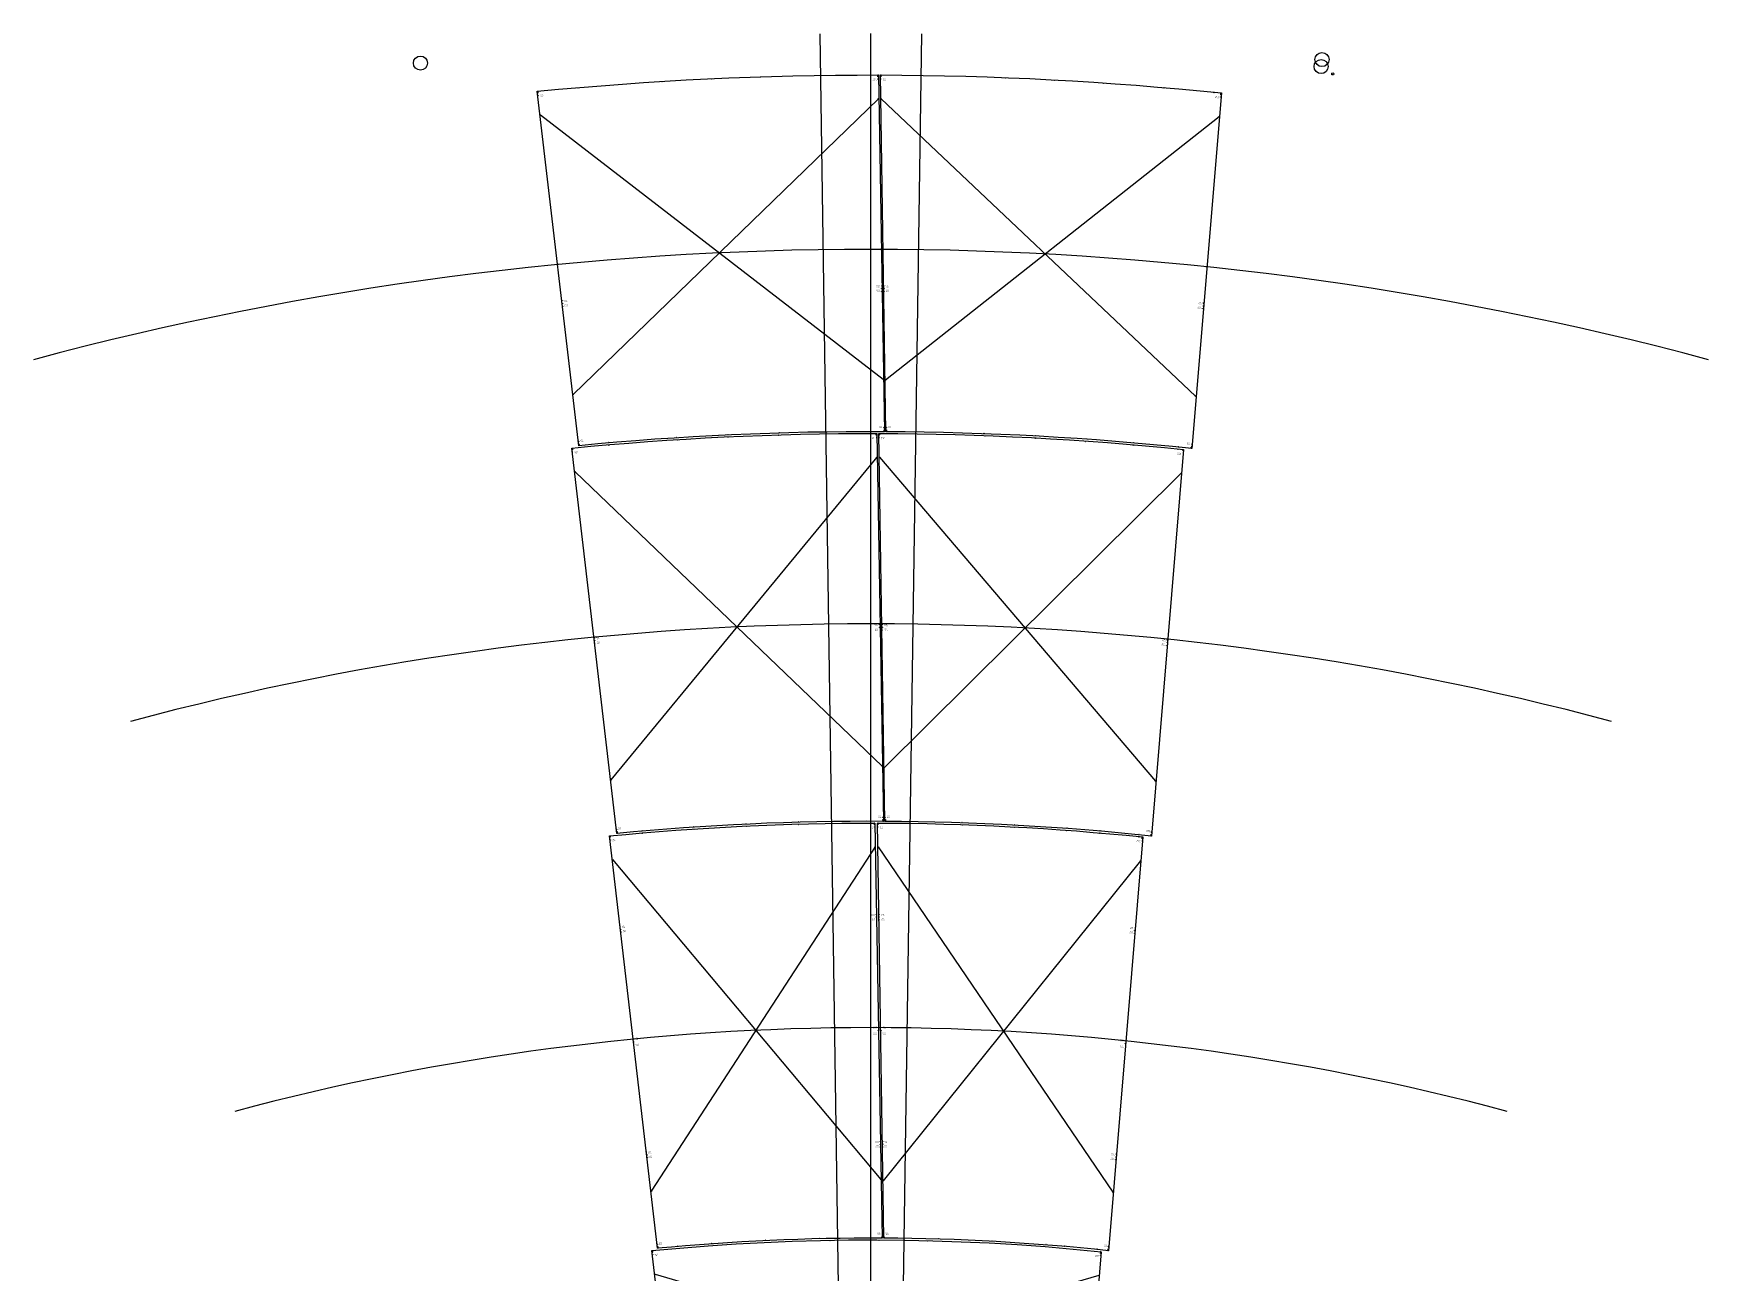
# Model space of a CAD drawing. Header units: millimetres. Extents: x -238 to 238, y -382 to 598.
# Drawn here: x -237.8 to 237.8, y 246.4 to 598 of the extents above; entities that cross this region are included whole.
import ezdxf

# ---------------------------------------------------------------- set-up
doc = ezdxf.new("R2010")
doc.units = ezdxf.units.MM
for name, color, linetype in [('15', 7, 'Continuous'), ('20', 7, 'Continuous'), ('locators', 7, 'Continuous'), ('references', 7, 'Continuous')]:
    doc.layers.add(name, color=color, linetype=linetype)

# ---------------------------------------------------------------- blocks, each defined once
blk = doc.blocks.new('ac_pad')
h = blk.add_hatch(color=7)
h.dxf.hatch_style = 1
h.paths.add_polyline_path([(-0.1, -0.028), (-0.1, 0.028), (0.1, 0.028), (0.1, -0.028), (-0.1, -0.028)])
blk = doc.blocks.new('chip_sep_pad')
h = blk.add_hatch(color=7)
h.dxf.hatch_style = 1
h.paths.add_polyline_path([(-0.0165, -0.0205), (-0.0165, 0.0205), (0.0165, 0.0205), (0.0165, -0.0205), (-0.0165, -0.0205)])
blk = doc.blocks.new('pads_20_0')
for name, p, rotation in [('chip_sep_pad', (-6.89, 59.88), 6.822031767154892), ('ac_pad', (-6.77, 59.89), 6.822031767154892), ('ac_pad', (-6.75, 59.74), 6.807240584935007), ('ac_pad', (-6.74, 59.58), 6.792449402715048), ('ac_pad', (-6.72, 59.43), 6.777658220495102), ('ac_pad', (-6.71, 59.27), 6.762867038275207), ('ac_pad', (-6.69, 59.11), 6.748075856055295), ('ac_pad', (-6.43, 60.01), 6.829427358264867), ('ac_pad', (-6.41, 59.86), 6.814636176044936), ('ac_pad', (-6.4, 59.7), 6.799844993825037), ('ac_pad', (-6.38, 59.54), 6.785053811605103), ('ac_pad', (-6.37, 59.39), 6.770262629385201), ('ac_pad', (-6.35, 59.23), 6.755471447165264), ('chip_sep_pad', (-36.01, 56.4), 6.822031767154892), ('ac_pad', (-35.88, 56.41), 6.822031767154892), ('ac_pad', (-35.87, 56.26), 6.807240584935007), ('ac_pad', (-35.85, 56.11), 6.792449402715048), ('ac_pad', (-35.84, 55.96), 6.777658220495102), ('ac_pad', (-35.83, 55.82), 6.762867038275207), ('ac_pad', (-35.81, 55.67), 6.748075856055295), ('ac_pad', (-35.54, 56.53), 6.829427358264867), ('ac_pad', (-35.53, 56.38), 6.814636176044936), ('ac_pad', (-35.51, 56.23), 6.799844993825037), ('ac_pad', (-35.5, 56.08), 6.785053811605103), ('ac_pad', (-35.49, 55.93), 6.770262629385201), ('ac_pad', (-35.47, 55.78), 6.755471447165264), ('ac_pad', (-35.95, -57.09), 355.521568551138), ('ac_pad', (-35.94, -56.94), 355.536359733358), ('ac_pad', (-35.92, -56.8), 355.5511509155779), ('ac_pad', (-35.59, -57.05), 355.5289641422481), ('ac_pad', (-35.58, -56.9), 355.5437553244681), ('ac_pad', (-36.01, -57.68), 355.4624038222584), ('ac_pad', (-36, -57.54), 355.4771950044784), ('ac_pad', (-35.98, -57.39), 355.4919861866983), ('ac_pad', (-35.97, -57.24), 355.5067773689182), ('ac_pad', (-35.65, -57.64), 355.4697994133684), ('ac_pad', (-35.64, -57.49), 355.4845905955883), ('ac_pad', (-35.62, -57.34), 355.4993817778083), ('ac_pad', (-35.61, -57.19), 355.5141729600281), ('chip_sep_pad', (-35.53, -57.65), 355.4697994133684), ('ac_pad', (-6.78, -60), 355.4624038222584), ('ac_pad', (-6.76, -59.85), 355.4771950044784), ('ac_pad', (-6.75, -59.69), 355.4919861866983), ('ac_pad', (-6.73, -59.54), 355.5067773689182), ('ac_pad', (-6.72, -59.38), 355.521568551138), ('ac_pad', (-6.7, -59.23), 355.536359733358), ('ac_pad', (-6.69, -59.07), 355.5511509155779), ('ac_pad', (-6.42, -59.95), 355.4697994133684), ('ac_pad', (-6.41, -59.8), 355.4845905955883), ('ac_pad', (-6.39, -59.64), 355.4993817778083), ('ac_pad', (-6.37, -59.49), 355.5141729600281), ('ac_pad', (-6.36, -59.33), 355.5289641422481), ('ac_pad', (-6.34, -59.18), 355.5437553244681), ('chip_sep_pad', (-6.3, -59.96), 355.4697994133684)]:
    blk.add_blockref(name, p, dxfattribs=dict(rotation=rotation))
blk = doc.blocks.new('row_20_0')
blk.add_blockref('pads_20_0', (0, 0))
blk = doc.blocks.new('pads_20_1')
for name, p, rotation in [('chip_sep_pad', (23.45, 63.51), 6.822031767154887), ('ac_pad', (23.57, 63.52), 6.822031767154887), ('ac_pad', (23.59, 63.36), 6.807240584934957), ('ac_pad', (23.6, 63.2), 6.792449402715078), ('ac_pad', (23.62, 63.03), 6.777658220495169), ('ac_pad', (23.64, 62.87), 6.762867038275217), ('ac_pad', (23.65, 62.7), 6.748075856055318), ('ac_pad', (23.91, 63.65), 6.829427358264813), ('ac_pad', (23.93, 63.48), 6.81463617604494), ('ac_pad', (23.94, 63.32), 6.799844993825014), ('ac_pad', (23.96, 63.15), 6.785053811605087), ('ac_pad', (23.97, 62.99), 6.770262629385174), ('ac_pad', (23.99, 62.83), 6.755471447165278), ('chip_sep_pad', (-5.65, 60.03), 6.822031767154887), ('ac_pad', (-5.53, 60.04), 6.822031767154887), ('ac_pad', (-5.51, 59.89), 6.807240584934957), ('ac_pad', (-5.49, 59.73), 6.792449402715078), ('ac_pad', (-5.48, 59.57), 6.777658220495169), ('ac_pad', (-5.46, 59.42), 6.762867038275217), ('ac_pad', (-5.45, 59.26), 6.748075856055318), ('ac_pad', (-5.19, 60.16), 6.829427358264813), ('ac_pad', (-5.17, 60.01), 6.81463617604494), ('ac_pad', (-5.15, 59.85), 6.799844993825014), ('ac_pad', (-5.14, 59.69), 6.785053811605087), ('ac_pad', (-5.12, 59.54), 6.770262629385174), ('ac_pad', (-5.11, 59.38), 6.755471447165278), ('ac_pad', (-5.53, -60.1), 355.4624038222584), ('ac_pad', (-5.52, -59.95), 355.4771950044784), ('ac_pad', (-5.5, -59.79), 355.4919861866982), ('ac_pad', (-5.49, -59.64), 355.5067773689182), ('ac_pad', (-5.47, -59.48), 355.5215685511382), ('ac_pad', (-5.45, -59.32), 355.536359733358), ('ac_pad', (-5.44, -59.17), 355.5511509155779), ('ac_pad', (-5.17, -60.05), 355.4697994133684), ('ac_pad', (-5.16, -59.9), 355.4845905955883), ('ac_pad', (-5.14, -59.74), 355.4993817778083), ('ac_pad', (-5.13, -59.58), 355.5141729600281), ('ac_pad', (-5.11, -59.43), 355.5289641422481), ('ac_pad', (-5.1, -59.27), 355.5437553244681), ('chip_sep_pad', (-5.05, -60.06), 355.4697994133684), ('ac_pad', (23.74, -61.77), 355.5215685511382), ('ac_pad', (23.76, -61.6), 355.536359733358), ('ac_pad', (23.78, -61.44), 355.5511509155779), ('ac_pad', (24.1, -61.71), 355.5289641422481), ('ac_pad', (24.12, -61.55), 355.5437553244681), ('ac_pad', (23.68, -62.42), 355.4624038222584), ('ac_pad', (23.7, -62.26), 355.4771950044784), ('ac_pad', (23.71, -62.09), 355.4919861866982), ('ac_pad', (23.73, -61.93), 355.5067773689182), ('ac_pad', (24.04, -62.37), 355.4697994133684), ('ac_pad', (24.05, -62.2), 355.4845905955883), ('ac_pad', (24.07, -62.04), 355.4993817778083), ('ac_pad', (24.08, -61.88), 355.5141729600281), ('chip_sep_pad', (24.16, -62.38), 355.4697994133684)]:
    blk.add_blockref(name, p, dxfattribs=dict(rotation=rotation))
blk = doc.blocks.new('row_20_1')
blk.add_blockref('pads_20_1', (0, 0))
blk = doc.blocks.new('MarkI')
at = {"layer": '15', "color": 160}
blk.add_lwpolyline([(-0.0575, -0.0175), (-0.0575, 0.0175), (0.0575, 0.0175), (0.0575, -0.0175), (-0.0575, -0.0175)], dxfattribs=at)
for points in [[(-0.0525, 0.0125), (-0.0175, 0.0125), (-0.0175, -0.0125), (-0.0525, -0.0125), (-0.0525, 0.0125)], [(0.0175, 0.0125), (0.0525, 0.0125), (0.0525, -0.0125), (0.0175, -0.0125), (0.0175, 0.0125)]]:
    blk.add_lwpolyline(points, close=True, dxfattribs=at)
blk.add_circle((0, 0), 0.0125, dxfattribs=at)
blk = doc.blocks.new('MarkKn')
at = {"layer": '15', "color": 160}
blk.add_lwpolyline([(-0.05, -0.03), (-0.05, 0.03), (0.05, 0.03), (0.05, -0.03), (-0.05, -0.03)], dxfattribs=at)
blk.add_lwpolyline([(-0.03, 0), (-0.02, 0.01), (-0.01, 0), (-0.02, -0.01), (-0.03, 0)], close=True, dxfattribs=at)
blk = doc.blocks.new('MarkF')
at = {"layer": '15', "color": 160}
blk.add_lwpolyline([(-0.065, -0.055), (0.065, -0.055), (0.065, 0.055), (-0.065, 0.055), (-0.065, -0.055)], dxfattribs=at)
blk.add_lwpolyline([(-0.06, 0.03), (-0.06, 0.05), (0.06, 0.05), (0.06, -0.05), (0.04, -0.05), (0.04, 0.03), (0.012, 0.03), (0.012, -0.03), (-0.008, -0.03), (-0.008, 0.03), (-0.06, 0.03)], close=True, dxfattribs=at)
blk = doc.blocks.new('MarkM')
at = {"layer": '15', "color": 160}
blk.add_lwpolyline([(-0.031, -0.031), (-0.031, 0.031), (0.031, 0.031), (0.031, -0.031), (-0.031, -0.031)], dxfattribs=at)
blk.add_lwpolyline([(-0.004, -0.004), (-0.004, -0.018), (-0.018, -0.018), (-0.018, -0.004), (-0.004, -0.004)], close=True, dxfattribs=at)
blk = doc.blocks.new('MarkE')
at = {"layer": '15', "color": 160}
blk.add_lwpolyline([(-0.05, -0.0325), (-0.05, 0.0325), (0.05, 0.0325), (0.05, -0.0325), (-0.05, -0.0325)], dxfattribs=at)
for points in [[(-0.045, 0.005), (-0.045, 0.0275), (-0.0225, 0.0275), (-0.0225, 0.005), (-0.045, 0.005)], [(0.0225, 0.005), (0.0225, 0.0275), (0.045, 0.0275), (0.045, 0.005), (0.0225, 0.005)], [(-0.045, -0.0275), (-0.045, -0.005), (-0.0225, -0.005), (-0.0225, -0.0275), (-0.045, -0.0275)], [(0.0225, -0.0275), (0.0225, -0.005), (0.045, -0.005), (0.045, -0.0275), (0.0225, -0.0275)]]:
    blk.add_lwpolyline(points, close=True, dxfattribs=at)
blk.add_circle((0, 0), 0.0125, dxfattribs=at)
blk = doc.blocks.new('MarkG')
at = {"layer": '15', "color": 160}
blk.add_lwpolyline([(-0.0325, -0.0325), (-0.0325, 0.0325), (0.0325, 0.0325), (0.0325, -0.0325), (-0.0325, -0.0325)], dxfattribs=at)
for centre in [(-0.01625, 0.01625), (0.01625, 0.01625), (-0.01625, -0.01625), (0.01625, -0.01625)]:
    blk.add_circle(centre, 0.01125, dxfattribs=at)
blk = doc.blocks.new('MarkH')
at = {"layer": '15', "color": 160}
blk.add_lwpolyline([(-0.0325, -0.0325), (-0.0325, 0.0325), (0.0325, 0.0325), (0.0325, -0.0325), (-0.0325, -0.0325)], dxfattribs=at)
blk.add_lwpolyline([(-0.0125, -0.0275), (-0.0125, -0.0125), (-0.0275, -0.0125), (-0.0275, 0.0125), (-0.0125, 0.0125), (-0.0125, 0.0275), (0.0125, 0.0275), (0.0125, 0.0125), (0.0275, 0.0125), (0.0275, -0.0125), (0.0125, -0.0125), (0.0125, -0.0275), (-0.0125, -0.0275)], close=True, dxfattribs=at)
blk = doc.blocks.new('R2')
for p, q in [((18.3, 63.5), (-17.2, -59.69)), ((18.39, -62.52), (-17.42, 59.21))]:
    blk.add_line(p, q)
at = {"layer": '20'}
blk.add_lwpolyline([(-37.21, -58.21), (-36.53, -51.03), (-35.93, -43.84), (-35.43, -36.65), (-35.02, -29.45), (-34.69, -22.25), (-34.46, -15.04), (-34.31, -7.83), (-34.26, -0.62), (-34.3, 6.58), (-34.43, 13.79), (-34.64, 21), (-34.95, 28.2), (-35.35, 35.4), (-35.84, 42.6), (-36.42, 49.78), (-37.09, 56.96), (25.01, 64.41), (25.76, 56.46), (26.42, 48.5), (26.98, 40.53), (27.43, 32.56), (27.79, 24.58), (28.05, 16.6), (28.21, 8.61), (28.27, 0.62), (28.22, -7.36), (28.08, -15.35), (27.84, -23.33), (27.5, -31.31), (27.06, -39.28), (26.51, -47.25), (25.87, -55.21), (25.13, -63.16), (-37.21, -58.21)], dxfattribs=at)
for name in ['row_20_1', 'row_20_0']:
    blk.add_blockref(name, (0, 0))
at = {"color": 12}
for name, p, rotation in [('MarkKn', (18.3, 63.5), 6.83615122997759), ('MarkG', (23.87, 64.16), 6.83615122997759), ('MarkM', (24.54, 64.24), 6.83615122997759), ('MarkE', (24.71, 64.26), 6.83615122997759), ('MarkKn', (-17.42, 59.21), 6.83615122997759), ('MarkH', (-6.83, 60.48), 6.83615122997759), ('MarkE', (-6.04, 60.58), 6.83615122997759), ('MarkH', (-5.25, 60.67), 6.83615122997759), ('MarkE', (-36.78, 56.89), 6.83615122997759), ('MarkM', (-36.61, 56.91), 6.83615122997759), ('MarkG', (-35.94, 56.99), 6.83615122997759), ('MarkE', (-36.9, -58.13), 355.4549359885976), ('MarkM', (-36.73, -58.14), 355.4549359885976), ('MarkG', (-36.06, -58.19), 355.4549359885976), ('MarkKn', (-17.2, -59.69), 355.4549359885976), ('MarkH', (-6.83, -60.52), 355.4549359885976), ('MarkE', (-6.04, -60.58), 355.4549359885976), ('MarkH', (-5.24, -60.64), 355.4549359885976), ('MarkKn', (18.39, -62.52), 355.4549359885976), ('MarkG', (23.99, -62.97), 355.4549359885976), ('MarkM', (24.66, -63.02), 355.4549359885976), ('MarkE', (24.83, -63.03), 355.4549359885976)]:
    blk.add_blockref(name, p, dxfattribs=dict(at, rotation=rotation))
at = {"color": 34}
for p, rotation in [((24.87, 64.26), 6.83615122997759), ((-36.94, 56.85), 6.83615122997759), ((-37.06, -58.09), 355.4549359885976), ((24.99, -63.02), 355.4549359885976)]:
    blk.add_blockref('MarkF', p, dxfattribs=dict(at, rotation=rotation))
at = {"color": 5}
for p, rotation in [((-3.05, 60.94), 6.83615122997759), ((-3.04, -60.82), 355.4549359885976)]:
    blk.add_blockref('MarkI', p, dxfattribs=dict(at, rotation=rotation))
at = {"color": 1}
for p, rotation in [((-34.41, 17.02), 91.69585214903528), ((28, 13.85), 91.24503209753344), ((-34.16, 0), 90), ((28.15, 0), 90), ((28, -13.85), 88.75496790246656), ((-34.41, -17.02), 88.3041478509647)]:
    blk.add_blockref('MarkKn', p, dxfattribs=dict(at, rotation=rotation))
at = {"color": 3}
for p, rotation in [((-34.26, 10.48), 91.0442852282958), ((28.05, 11.62), 91.0442852282958), ((-34.16, 2.01), 90.20053522829579), ((28.15, 2.23), 90.20053522829579), ((-34.2, -6.46), 89.3567852282958), ((28.11, -7.16), 89.3567852282958)]:
    blk.add_blockref('MarkI', p, dxfattribs=dict(at, rotation=rotation))
blk = doc.blocks.new('pads_30_0')
for name, p, rotation in [('chip_sep_pad', (-59.43, 30.16), 3.953615297437522), ('ac_pad', (-59.31, 30.17), 3.953615297437522), ('ac_pad', (-59.3, 30.03), 3.941066918857999), ('ac_pad', (-59.29, 29.89), 3.928518540278423), ('ac_pad', (-59.29, 29.75), 3.915970161698864), ('ac_pad', (-59.28, 29.61), 3.903421783119294), ('ac_pad', (-59.27, 29.47), 3.890873404539763), ('ac_pad', (-58.96, 30.26), 3.959889486727322), ('ac_pad', (-58.95, 30.12), 3.947341108147756), ('ac_pad', (-58.95, 29.98), 3.934792729568229), ('ac_pad', (-58.94, 29.84), 3.922244350988643), ('ac_pad', (-58.94, 29.7), 3.909695972409074), ('ac_pad', (-58.93, 29.56), 3.897147593829537), ('chip_sep_pad', (-34.75, 31.87), 3.953615297437522), ('ac_pad', (-34.63, 31.87), 3.953615297437522), ('ac_pad', (-34.62, 31.73), 3.941066918857999), ('ac_pad', (-34.61, 31.58), 3.928518540278423), ('ac_pad', (-34.61, 31.44), 3.915970161698864), ('ac_pad', (-34.6, 31.29), 3.903421783119294), ('ac_pad', (-34.59, 31.15), 3.890873404539763), ('ac_pad', (-34.28, 31.97), 3.959889486727322), ('ac_pad', (-34.27, 31.83), 3.947341108147756), ('ac_pad', (-34.27, 31.68), 3.934792729568229), ('ac_pad', (-34.26, 31.53), 3.922244350988643), ('ac_pad', (-34.25, 31.39), 3.909695972409074), ('ac_pad', (-34.25, 31.24), 3.897147593829537), ('ac_pad', (-59.42, -32.41), 358.3444900723755), ('ac_pad', (-59.42, -32.55), 358.331941693796), ('ac_pad', (-59.41, -32.27), 358.357038450955), ('ac_pad', (-59.4, -31.99), 358.3821352081142), ('ac_pad', (-59.4, -32.13), 358.3695868295347), ('ac_pad', (-59.39, -31.85), 358.3946835866937), ('ac_pad', (-59.38, -31.71), 358.4072319652733), ('ac_pad', (-59.07, -32.49), 358.3382158830858), ('ac_pad', (-59.06, -32.21), 358.3633126402449), ('ac_pad', (-59.06, -32.35), 358.3507642616653), ('ac_pad', (-59.05, -32.07), 358.3758610188245), ('ac_pad', (-59.04, -31.79), 358.4009577759835), ('ac_pad', (-59.04, -31.93), 358.388409397404), ('chip_sep_pad', (-58.95, -32.49), 358.3382158830858), ('ac_pad', (-34.7, -33.27), 358.331941693796), ('ac_pad', (-34.69, -33.12), 358.3444900723755), ('ac_pad', (-34.68, -32.98), 358.357038450955), ('ac_pad', (-34.67, -32.69), 358.3821352081142), ('ac_pad', (-34.67, -32.83), 358.3695868295347), ('ac_pad', (-34.66, -32.54), 358.3946835866937), ('ac_pad', (-34.65, -32.4), 358.4072319652733), ('ac_pad', (-34.33, -33.06), 358.3507642616653), ('ac_pad', (-34.34, -33.2), 358.3382158830858), ('ac_pad', (-34.33, -32.91), 358.3633126402449), ('ac_pad', (-34.32, -32.77), 358.3758610188245), ('ac_pad', (-34.31, -32.48), 358.4009577759835), ('ac_pad', (-34.31, -32.62), 358.388409397404), ('chip_sep_pad', (-34.22, -33.21), 358.3382158830858)]:
    blk.add_blockref(name, p, dxfattribs=dict(rotation=rotation))
blk = doc.blocks.new('row_30_0')
blk.add_blockref('pads_30_0', (0, 0))
blk = doc.blocks.new('pads_30_1')
for name, p, rotation in [('chip_sep_pad', (-2.86, 34.07), 3.95361529743755), ('ac_pad', (-2.73, 34.08), 3.95361529743755), ('ac_pad', (-2.73, 33.93), 3.941066918857981), ('ac_pad', (-2.72, 33.77), 3.92851854027842), ('ac_pad', (-2.71, 33.62), 3.915970161698872), ('ac_pad', (-2.7, 33.47), 3.903421783119317), ('ac_pad', (-2.7, 33.32), 3.890873404539761), ('ac_pad', (-2.39, 34.18), 3.959889486727302), ('ac_pad', (-2.38, 34.03), 3.947341108147756), ('ac_pad', (-2.37, 33.87), 3.934792729568208), ('ac_pad', (-2.37, 33.72), 3.922244350988647), ('ac_pad', (-2.36, 33.57), 3.909695972409107), ('ac_pad', (-2.35, 33.42), 3.897147593829532), ('chip_sep_pad', (-33.5, 31.95), 3.95361529743755), ('ac_pad', (-33.38, 31.96), 3.95361529743755), ('ac_pad', (-33.37, 31.81), 3.941066918857981), ('ac_pad', (-33.37, 31.67), 3.92851854027842), ('ac_pad', (-33.36, 31.52), 3.915970161698872), ('ac_pad', (-33.35, 31.38), 3.903421783119317), ('ac_pad', (-33.35, 31.23), 3.890873404539761), ('ac_pad', (-33.03, 32.06), 3.959889486727302), ('ac_pad', (-33.03, 31.91), 3.947341108147756), ('ac_pad', (-33.02, 31.77), 3.934792729568208), ('ac_pad', (-33.01, 31.62), 3.922244350988647), ('ac_pad', (-33.01, 31.47), 3.909695972409107), ('ac_pad', (-33, 31.33), 3.897147593829532), ('ac_pad', (-33.45, -33.3), 358.331941693796), ('ac_pad', (-33.44, -33.16), 358.3444900723755), ('ac_pad', (-33.42, -32.87), 358.3695868295347), ('ac_pad', (-33.43, -33.01), 358.3570384509551), ('ac_pad', (-33.42, -32.72), 358.3821352081142), ('ac_pad', (-33.41, -32.58), 358.3946835866938), ('ac_pad', (-33.4, -32.43), 358.4072319652733), ('ac_pad', (-33.09, -33.09), 358.3507642616653), ('ac_pad', (-33.09, -33.24), 358.3382158830858), ('ac_pad', (-33.08, -32.95), 358.3633126402449), ('ac_pad', (-33.07, -32.8), 358.3758610188244), ('ac_pad', (-33.06, -32.51), 358.4009577759835), ('ac_pad', (-33.06, -32.66), 358.388409397404), ('chip_sep_pad', (-32.97, -33.24), 358.3382158830858), ('ac_pad', (-2.7, -33.28), 358.4072319652733), ('ac_pad', (-2.74, -34.2), 358.331941693796), ('ac_pad', (-2.72, -33.89), 358.3570384509551), ('ac_pad', (-2.73, -34.04), 358.3444900723755), ('ac_pad', (-2.72, -33.74), 358.3695868295347), ('ac_pad', (-2.71, -33.59), 358.3821352081142), ('ac_pad', (-2.7, -33.44), 358.3946835866938), ('ac_pad', (-2.39, -34.13), 358.3382158830858), ('ac_pad', (-2.38, -33.98), 358.3507642616653), ('ac_pad', (-2.37, -33.83), 358.3633126402449), ('ac_pad', (-2.36, -33.52), 358.388409397404), ('ac_pad', (-2.36, -33.67), 358.3758610188244), ('ac_pad', (-2.35, -33.37), 358.4009577759835), ('chip_sep_pad', (-2.26, -34.13), 358.3382158830858)]:
    blk.add_blockref(name, p, dxfattribs=dict(rotation=rotation))
blk = doc.blocks.new('row_30_1')
blk.add_blockref('pads_30_1', (0, 0))
blk = doc.blocks.new('pads_30_2')
for name, p, rotation in [('chip_sep_pad', (-1.1, 34.19), 3.953615297437546), ('ac_pad', (-0.98, 34.2), 3.953615297437546), ('ac_pad', (-0.97, 34.05), 3.941066918857981), ('ac_pad', (-0.96, 33.89), 3.928518540278438), ('ac_pad', (-0.96, 33.74), 3.915970161698872), ('ac_pad', (-0.95, 33.59), 3.903421783119333), ('ac_pad', (-0.94, 33.44), 3.890873404539744), ('ac_pad', (-0.63, 34.3), 3.959889486727323), ('ac_pad', (-0.62, 34.15), 3.947341108147768), ('ac_pad', (-0.62, 33.99), 3.934792729568208), ('ac_pad', (-0.61, 33.84), 3.922244350988651), ('ac_pad', (-0.6, 33.69), 3.909695972409089), ('ac_pad', (-0.6, 33.54), 3.897147593829525), ('chip_sep_pad', (29.56, 36.31), 3.953615297437546), ('ac_pad', (29.68, 36.32), 3.953615297437546), ('ac_pad', (29.69, 36.16), 3.941066918857981), ('ac_pad', (29.69, 36), 3.928518540278438), ('ac_pad', (29.7, 35.84), 3.915970161698872), ('ac_pad', (29.71, 35.68), 3.903421783119333), ('ac_pad', (29.72, 35.52), 3.890873404539744), ('ac_pad', (30.02, 36.42), 3.959889486727323), ('ac_pad', (30.03, 36.26), 3.947341108147768), ('ac_pad', (30.04, 36.1), 3.934792729568208), ('ac_pad', (30.05, 35.94), 3.922244350988651), ('ac_pad', (30.06, 35.78), 3.909695972409089), ('ac_pad', (30.06, 35.62), 3.897147593829525), ('ac_pad', (-0.98, -34.25), 358.331941693796), ('ac_pad', (-0.97, -33.94), 358.3570384509551), ('ac_pad', (-0.97, -34.1), 358.3444900723755), ('ac_pad', (-0.96, -33.79), 358.3695868295347), ('ac_pad', (-0.95, -33.64), 358.3821352081142), ('ac_pad', (-0.94, -33.33), 358.4072319652733), ('ac_pad', (-0.94, -33.49), 358.3946835866937), ('ac_pad', (-0.63, -34.18), 358.3382158830858), ('ac_pad', (-0.62, -34.03), 358.3507642616653), ('ac_pad', (-0.6, -33.72), 358.3758610188245), ('ac_pad', (-0.61, -33.88), 358.3633126402449), ('ac_pad', (-0.6, -33.57), 358.388409397404), ('ac_pad', (-0.59, -33.42), 358.4009577759835), ('chip_sep_pad', (-0.5, -34.19), 358.3382158830858), ('ac_pad', (29.74, -34.98), 358.3444900723755), ('ac_pad', (29.74, -35.14), 358.331941693796), ('ac_pad', (29.75, -34.82), 358.3570384509551), ('ac_pad', (29.76, -34.66), 358.3695868295347), ('ac_pad', (29.77, -34.35), 358.3946835866937), ('ac_pad', (29.77, -34.51), 358.3821352081142), ('ac_pad', (29.78, -34.19), 358.4072319652733), ('ac_pad', (30.09, -35.07), 358.3382158830858), ('ac_pad', (30.1, -34.75), 358.3633126402449), ('ac_pad', (30.1, -34.91), 358.3507642616653), ('ac_pad', (30.11, -34.6), 358.3758610188245), ('ac_pad', (30.12, -34.44), 358.388409397404), ('ac_pad', (30.13, -34.28), 358.4009577759835), ('chip_sep_pad', (30.21, -35.08), 358.3382158830858)]:
    blk.add_blockref(name, p, dxfattribs=dict(rotation=rotation))
blk = doc.blocks.new('row_30_2')
blk.add_blockref('pads_30_2', (0, 0))
blk = doc.blocks.new('pads_30_3')
for name, p, rotation in [('chip_sep_pad', (55.47, 38.1), 3.953615297437534), ('ac_pad', (55.59, 38.11), 3.953615297437534), ('ac_pad', (55.94, 38.22), 3.959889486727319), ('ac_pad', (55.95, 38.05), 3.947341108147747), ('chip_sep_pad', (30.8, 36.4), 3.953615297437534), ('ac_pad', (30.93, 36.4), 3.953615297437534), ('ac_pad', (30.93, 36.24), 3.94106691885798), ('ac_pad', (30.94, 36.09), 3.92851854027843), ('ac_pad', (30.95, 35.93), 3.915970161698872), ('ac_pad', (30.96, 35.77), 3.903421783119294), ('ac_pad', (30.96, 35.61), 3.890873404539762), ('ac_pad', (31.27, 36.51), 3.959889486727319), ('ac_pad', (31.28, 36.35), 3.947341108147747), ('ac_pad', (31.29, 36.19), 3.934792729568189), ('ac_pad', (31.29, 36.03), 3.922244350988636), ('ac_pad', (31.3, 35.87), 3.909695972409068), ('ac_pad', (31.31, 35.71), 3.897147593829548), ('ac_pad', (55.6, 37.94), 3.94106691885798), ('ac_pad', (55.61, 37.78), 3.92851854027843), ('ac_pad', (55.62, 37.61), 3.915970161698872), ('ac_pad', (55.63, 37.45), 3.903421783119294), ('ac_pad', (55.64, 37.28), 3.890873404539762), ('ac_pad', (55.96, 37.89), 3.934792729568189), ('ac_pad', (55.96, 37.72), 3.922244350988636), ('ac_pad', (55.97, 37.56), 3.909695972409068), ('ac_pad', (55.98, 37.39), 3.897147593829548), ('ac_pad', (30.99, -35.18), 358.3319416937959), ('ac_pad', (30.99, -35.02), 358.3444900723755), ('ac_pad', (31, -34.86), 358.357038450955), ('ac_pad', (31.01, -34.7), 358.3695868295347), ('ac_pad', (31.02, -34.38), 358.3946835866938), ('ac_pad', (31.02, -34.54), 358.3821352081142), ('ac_pad', (31.03, -34.22), 358.4072319652733), ('ac_pad', (31.34, -35.11), 358.3382158830858), ('ac_pad', (31.35, -34.79), 358.3633126402449), ('ac_pad', (31.35, -34.95), 358.3507642616653), ('ac_pad', (31.36, -34.63), 358.3758610188244), ('ac_pad', (31.37, -34.47), 358.388409397404), ('ac_pad', (31.38, -34.31), 358.4009577759835), ('chip_sep_pad', (31.46, -35.11), 358.3382158830858), ('ac_pad', (55.7, -35.9), 358.3319416937959), ('ac_pad', (55.71, -35.73), 358.3444900723755), ('ac_pad', (55.72, -35.57), 358.357038450955), ('ac_pad', (55.73, -35.24), 358.3821352081142), ('ac_pad', (55.73, -35.4), 358.3695868295347), ('ac_pad', (55.74, -35.07), 358.3946835866938), ('ac_pad', (55.75, -34.91), 358.4072319652733), ('ac_pad', (56.06, -35.66), 358.3507642616653), ('ac_pad', (56.06, -35.83), 358.3382158830858), ('ac_pad', (56.07, -35.5), 358.3633126402449), ('ac_pad', (56.08, -35.33), 358.3758610188244), ('ac_pad', (56.1, -35), 358.4009577759835), ('ac_pad', (56.09, -35.17), 358.388409397404), ('chip_sep_pad', (56.18, -35.83), 358.3382158830858)]:
    blk.add_blockref(name, p, dxfattribs=dict(rotation=rotation))
blk = doc.blocks.new('row_30_3')
blk.add_blockref('pads_30_3', (0, 0))
blk = doc.blocks.new('R3')
for p, q in [((50.31, 38.35), (-43.96, -33.51)), ((50.41, -36.26), (-44.2, 31.79))]:
    blk.add_line(p, q)
at = {"layer": '20'}
blk.add_lwpolyline([(-60.6, -33.12), (-60.41, -29.13), (-60.23, -25.14), (-60.09, -21.15), (-59.97, -17.16), (-59.88, -13.16), (-59.81, -9.17), (-59.76, -5.17), (-59.74, -1.18), (-59.75, 2.82), (-59.78, 6.81), (-59.83, 10.81), (-59.91, 14.8), (-60.02, 18.8), (-60.15, 22.79), (-60.3, 26.78), (-60.48, 30.77), (57.05, 38.92), (57.28, 34.21), (57.48, 29.49), (57.65, 24.77), (57.79, 20.05), (57.9, 15.34), (57.98, 10.62), (58.03, 5.9), (58.05, 1.18), (58.05, -3.54), (58.01, -8.26), (57.94, -12.98), (57.85, -17.7), (57.72, -22.42), (57.57, -27.14), (57.38, -31.85), (57.17, -36.57), (-60.6, -33.12)], dxfattribs=at)
for name in ['row_30_3', 'row_30_1', 'row_30_2', 'row_30_0']:
    blk.add_blockref(name, (0, 0))
at = {"color": 12}
for name, p, rotation in [('MarkKn', (50.31, 38.35), 3.966114967915571), ('MarkG', (55.91, 38.74), 3.966114967915571), ('MarkM', (56.59, 38.78), 3.966114967915571), ('MarkE', (56.76, 38.79), 3.966114967915571), ('MarkE', (-1.71, 34.74), 3.966114967915571), ('MarkH', (29.65, 36.91), 3.966114967915571), ('MarkE', (30.44, 36.97), 3.966114967915571), ('MarkH', (31.23, 37.02), 3.966114967915571), ('MarkE', (-60.18, 30.69), 3.966114967915571), ('MarkM', (-60.01, 30.7), 3.966114967915571), ('MarkG', (-59.33, 30.75), 3.966114967915571), ('MarkKn', (-44.2, 31.79), 3.966114967915571), ('MarkH', (-34.66, 32.46), 3.966114967915571), ('MarkE', (-33.86, 32.51), 3.966114967915571), ('MarkH', (-33.07, 32.57), 3.966114967915571), ('MarkE', (-60.29, -33.03), 358.3254377448509), ('MarkM', (-60.12, -33.03), 358.3254377448509), ('MarkG', (-59.45, -33.05), 358.3254377448509), ('MarkKn', (-43.96, -33.51), 358.3254377448509), ('MarkH', (-34.72, -33.78), 358.3254377448509), ('MarkE', (-33.93, -33.8), 358.3254377448509), ('MarkH', (-33.13, -33.82), 358.3254377448509), ('MarkE', (-1.71, -34.74), 358.3254377448509), ('MarkH', (29.71, -35.66), 358.3254377448509), ('MarkE', (30.51, -35.68), 358.3254377448509), ('MarkH', (31.3, -35.71), 358.3254377448509), ('MarkKn', (50.41, -36.26), 358.3254377448509), ('MarkG', (56.03, -36.43), 358.3254377448509), ('MarkM', (56.7, -36.45), 358.3254377448509), ('MarkE', (56.87, -36.45), 358.3254377448509)]:
    blk.add_blockref(name, p, dxfattribs=dict(at, rotation=rotation))
at = {"color": 34}
for p, rotation in [((56.92, 38.78), 3.966114967915571), ((-60.34, 30.65), 3.966114967915571), ((-60.46, -33), 358.3254377448509), ((57.04, -36.44), 358.3254377448509)]:
    blk.add_blockref('MarkF', p, dxfattribs=dict(at, rotation=rotation))
at = {"color": 5}
for p, rotation in [((-0.87, 34.8), 3.966114967915571), ((-0.87, -34.77), 358.3254377448509)]:
    blk.add_blockref('MarkI', p, dxfattribs=dict(at, rotation=rotation))
at = {"color": 3}
for p, rotation in [((57.37, 29.6), 92.24432297754356), ((-60.13, 24.99), 92.24432297754356), ((-59.97, -20.53), 88.15674747904802), ((57.56, -24.31), 88.15674747904802), ((-60.34, -29.92), 87.31299747904802), ((57.12, -35.43), 87.31299747904802)]:
    blk.add_blockref('MarkI', p, dxfattribs=dict(at, rotation=rotation))
at = {"color": 1}
for p, rotation in [((-59.82, 15.32), 91.37525249261871), ((57.81, 14.8), 91.1221106853386), ((-59.64, 0), 90), ((57.95, 0), 90), ((-59.82, -15.32), 88.62474750738131), ((57.81, -14.8), 88.87788931466139)]:
    blk.add_blockref('MarkKn', p, dxfattribs=dict(at, rotation=rotation))
blk = doc.blocks.new('pads_40_0')
for name, p, rotation in [('chip_sep_pad', (-2.89, 39.85), 3.964505907176813), ('ac_pad', (-2.76, 39.86), 3.964505907176813), ('ac_pad', (-2.76, 39.7), 3.953485026172258), ('ac_pad', (-2.75, 39.54), 3.942464145167686), ('ac_pad', (-2.74, 39.39), 3.931443264163146), ('ac_pad', (-2.73, 39.23), 3.920422383158598), ('ac_pad', (-2.73, 39.08), 3.90940150215402), ('ac_pad', (-2.42, 39.96), 3.970016347679092), ('ac_pad', (-2.41, 39.8), 3.958995466674528), ('ac_pad', (-2.4, 39.65), 3.947974585669989), ('ac_pad', (-2.4, 39.49), 3.936953704665433), ('ac_pad', (-2.39, 39.33), 3.925932823660864), ('ac_pad', (-2.38, 39.18), 3.914911942656299), ('chip_sep_pad', (-55.86, 36.18), 3.964505907176813), ('ac_pad', (-55.74, 36.19), 3.964505907176813), ('ac_pad', (-55.73, 36.04), 3.953485026172258), ('ac_pad', (-55.73, 35.89), 3.942464145167686), ('ac_pad', (-55.72, 35.75), 3.931443264163146), ('ac_pad', (-55.71, 35.6), 3.920422383158598), ('ac_pad', (-55.71, 35.46), 3.90940150215402), ('ac_pad', (-55.39, 36.28), 3.970016347679092), ('ac_pad', (-55.39, 36.14), 3.958995466674528), ('ac_pad', (-55.38, 35.99), 3.947974585669989), ('ac_pad', (-55.37, 35.84), 3.936953704665433), ('ac_pad', (-55.37, 35.7), 3.925932823660864), ('ac_pad', (-55.36, 35.55), 3.914911942656299), ('ac_pad', (-55.83, -37.97), 358.3548774758578), ('ac_pad', (-55.82, -37.83), 358.3658983568624), ('ac_pad', (-55.81, -37.54), 358.3879401188715), ('ac_pad', (-55.81, -37.68), 358.376919237867), ('ac_pad', (-55.48, -38.06), 358.3493670353556), ('ac_pad', (-55.47, -37.77), 358.3714087973647), ('ac_pad', (-55.47, -37.91), 358.3603879163602), ('ac_pad', (-55.46, -37.62), 358.3824296783692), ('ac_pad', (-55.85, -38.41), 358.3218148328442), ('ac_pad', (-55.83, -38.12), 358.3438565948534), ('ac_pad', (-55.84, -38.27), 358.3328357138488), ('ac_pad', (-55.5, -38.35), 358.3273252733464), ('ac_pad', (-55.49, -38.2), 358.338346154351), ('chip_sep_pad', (-55.37, -38.35), 358.3273252733464), ('ac_pad', (-2.77, -39.97), 358.3218148328442), ('ac_pad', (-2.75, -39.66), 358.3438565948534), ('ac_pad', (-2.76, -39.81), 358.3328357138488), ('ac_pad', (-2.75, -39.5), 358.3548774758578), ('ac_pad', (-2.74, -39.34), 358.3658983568624), ('ac_pad', (-2.73, -39.19), 358.376919237867), ('ac_pad', (-2.72, -39.03), 358.3879401188715), ('ac_pad', (-2.42, -39.9), 358.3273252733464), ('ac_pad', (-2.41, -39.74), 358.338346154351), ('ac_pad', (-2.4, -39.59), 358.3493670353556), ('ac_pad', (-2.39, -39.28), 358.3714087973647), ('ac_pad', (-2.39, -39.43), 358.3603879163602), ('ac_pad', (-2.38, -39.12), 358.3824296783692), ('chip_sep_pad', (-2.29, -39.9), 358.3273252733464)]:
    blk.add_blockref(name, p, dxfattribs=dict(rotation=rotation))
blk = doc.blocks.new('row_40_0')
blk.add_blockref('pads_40_0', (0, 0))
blk = doc.blocks.new('pads_40_1')
for name, p, rotation in [('chip_sep_pad', (51.31, 43.6), 3.964505907176803), ('ac_pad', (51.44, 43.61), 3.964505907176803), ('ac_pad', (51.44, 43.45), 3.953485026172241), ('ac_pad', (51.45, 43.28), 3.942464145167701), ('ac_pad', (51.46, 43.11), 3.931443264163131), ('ac_pad', (51.47, 42.95), 3.920422383158583), ('ac_pad', (51.48, 42.78), 3.909401502154043), ('ac_pad', (51.78, 43.72), 3.970016347679084), ('ac_pad', (51.79, 43.55), 3.958995466674525), ('ac_pad', (51.8, 43.39), 3.947974585669969), ('ac_pad', (51.81, 43.22), 3.93695370466541), ('ac_pad', (51.81, 43.05), 3.925932823660864), ('ac_pad', (51.82, 42.89), 3.914911942656311), ('chip_sep_pad', (-1.64, 39.93), 3.964505907176803), ('ac_pad', (-1.52, 39.94), 3.964505907176803), ('ac_pad', (-1.51, 39.79), 3.953485026172241), ('ac_pad', (-1.5, 39.63), 3.942464145167701), ('ac_pad', (-1.49, 39.47), 3.931443264163131), ('ac_pad', (-1.49, 39.32), 3.920422383158583), ('ac_pad', (-1.48, 39.16), 3.909401502154043), ('ac_pad', (-1.17, 40.05), 3.970016347679084), ('ac_pad', (-1.16, 39.89), 3.958995466674525), ('ac_pad', (-1.16, 39.73), 3.947974585669969), ('ac_pad', (-1.15, 39.58), 3.93695370466541), ('ac_pad', (-1.14, 39.42), 3.925932823660864), ('ac_pad', (-1.13, 39.26), 3.914911942656311), ('ac_pad', (-1.52, -40), 358.3218148328442), ('ac_pad', (-1.5, -39.69), 358.3438565948534), ('ac_pad', (-1.51, -39.85), 358.3328357138488), ('ac_pad', (-1.5, -39.54), 358.3548774758578), ('ac_pad', (-1.49, -39.38), 358.3658983568624), ('ac_pad', (-1.47, -39.07), 358.3879401188715), ('ac_pad', (-1.48, -39.22), 358.376919237867), ('ac_pad', (-1.17, -39.94), 358.3273252733464), ('ac_pad', (-1.16, -39.78), 358.338346154351), ('ac_pad', (-1.15, -39.62), 358.3493670353556), ('ac_pad', (-1.14, -39.31), 358.3714087973647), ('ac_pad', (-1.14, -39.47), 358.3603879163602), ('ac_pad', (-1.13, -39.16), 358.3824296783692), ('chip_sep_pad', (-1.04, -39.94), 358.3273252733464), ('ac_pad', (51.55, -41.39), 358.3328357138488), ('ac_pad', (51.54, -41.56), 358.3218148328442), ('ac_pad', (51.55, -41.23), 358.3438565948534), ('ac_pad', (51.56, -41.06), 358.3548774758578), ('ac_pad', (51.57, -40.89), 358.3658983568624), ('ac_pad', (51.58, -40.56), 358.3879401188715), ('ac_pad', (51.58, -40.73), 358.376919237867), ('ac_pad', (51.89, -41.48), 358.3273252733464), ('ac_pad', (51.9, -41.32), 358.338346154351), ('ac_pad', (51.91, -40.99), 358.3603879163602), ('ac_pad', (51.91, -41.15), 358.3493670353556), ('ac_pad', (51.92, -40.82), 358.3714087973647), ('ac_pad', (51.93, -40.65), 358.3824296783692), ('chip_sep_pad', (52.01, -41.49), 358.3273252733464)]:
    blk.add_blockref(name, p, dxfattribs=dict(rotation=rotation))
blk = doc.blocks.new('row_40_1')
blk.add_blockref('pads_40_1', (0, 0))
blk = doc.blocks.new('R4')
for p, q in [((46.16, 43.85), (-41.42, -39.35)), ((46.26, -41.92), (-41.65, 37.75))]:
    blk.add_line(p, q)
at = {"layer": '20'}
blk.add_lwpolyline([(-57.03, -38.99), (-56.8, -34.26), (-56.6, -29.52), (-56.43, -24.79), (-56.29, -20.05), (-56.18, -15.31), (-56.09, -10.58), (-56.04, -5.84), (-56.02, -1.1), (-56.03, 3.64), (-56.07, 8.38), (-56.13, 13.11), (-56.23, 17.85), (-56.36, 22.59), (-56.51, 27.32), (-56.7, 32.06), (-56.92, 36.79), (52.91, 44.42), (53.17, 39.01), (53.39, 33.6), (53.59, 28.19), (53.75, 22.77), (53.87, 17.35), (53.96, 11.94), (54.02, 6.52), (54.05, 1.1), (54.03, -4.32), (53.99, -9.73), (53.91, -15.15), (53.8, -20.57), (53.66, -25.98), (53.48, -31.4), (53.26, -36.81), (53.02, -42.23), (-57.03, -38.99)], dxfattribs=at)
for name in ['row_40_1', 'row_40_0']:
    blk.add_blockref(name, (0, 0))
at = {"color": 12}
for name, p, rotation in [('MarkKn', (46.16, 43.85), 3.975337169161869), ('MarkG', (51.76, 44.24), 3.975337169161869), ('MarkM', (52.44, 44.29), 3.975337169161869), ('MarkE', (52.61, 44.3), 3.975337169161869), ('MarkH', (-2.79, 40.45), 3.975337169161869), ('MarkE', (-2, 40.5), 3.975337169161869), ('MarkH', (-1.21, 40.56), 3.975337169161869), ('MarkE', (-56.61, 36.71), 3.975337169161869), ('MarkM', (-56.44, 36.72), 3.975337169161869), ('MarkG', (-55.77, 36.77), 3.975337169161869), ('MarkKn', (-41.65, 37.75), 3.975337169161869), ('MarkE', (-56.72, -38.9), 358.3166315383912), ('MarkM', (-56.55, -38.9), 358.3166315383912), ('MarkG', (-55.88, -38.92), 358.3166315383912), ('MarkKn', (-41.42, -39.35), 358.3166315383912), ('MarkH', (-2.8, -40.48), 358.3166315383912), ('MarkE', (-2, -40.5), 358.3166315383912), ('MarkH', (-1.21, -40.53), 358.3166315383912), ('MarkKn', (46.26, -41.92), 358.3166315383912), ('MarkG', (51.87, -42.09), 358.3166315383912), ('MarkM', (52.55, -42.11), 358.3166315383912), ('MarkE', (52.72, -42.11), 358.3166315383912)]:
    blk.add_blockref(name, p, dxfattribs=dict(at, rotation=rotation))
at = {"color": 34}
for p, rotation in [((52.77, 44.29), 3.975337169161869), ((-56.77, 36.68), 3.975337169161869), ((-56.88, -38.87), 358.3166315383912), ((52.88, -42.09), 358.3166315383912)]:
    blk.add_blockref('MarkF', p, dxfattribs=dict(at, rotation=rotation))
at = {"color": 5}
for p, rotation in [((-1.01, 40.57), 3.975337169161869), ((-1.01, -40.53), 358.3166315383912)]:
    blk.add_blockref('MarkI', p, dxfattribs=dict(at, rotation=rotation))
at = {"color": 3}
for p, rotation in [((53.28, 33.91), 92.24316984268506), ((-56.5, 29.61), 92.24316984268506), ((-56.31, -24.32), 88.15790061390649), ((53.49, -27.85), 88.15790061390649), ((-56.75, -35.45), 87.31415061390648), ((52.99, -40.6), 87.31415061390648)]:
    blk.add_blockref('MarkI', p, dxfattribs=dict(at, rotation=rotation))
at = {"color": 1}
for p, rotation in [((-56.07, 14.91), 91.12935442848087), ((53.82, 14.31), 90.94666089122022), ((-55.92, 0), 90), ((53.94, 0), 90), ((53.82, -14.31), 89.05333910877982), ((-56.07, -14.91), 88.87064557151913)]:
    blk.add_blockref('MarkKn', p, dxfattribs=dict(at, rotation=rotation))
blk = doc.blocks.new('pads_50_0')
for name, p, rotation in [('chip_sep_pad', (-13.14, 44.51), 3.973179446901596), ('ac_pad', (-13.01, 44.52), 3.973179446901596), ('ac_pad', (-13.01, 44.37), 3.963354029502324), ('ac_pad', (-13, 44.21), 3.953528612103068), ('ac_pad', (-12.99, 44.06), 3.943703194703776), ('ac_pad', (-12.98, 43.9), 3.933877777304516), ('ac_pad', (-12.98, 43.75), 3.924052359905256), ('ac_pad', (-12.67, 44.62), 3.97809215560124), ('ac_pad', (-12.66, 44.47), 3.96826673820196), ('ac_pad', (-12.65, 44.31), 3.958441320802693), ('ac_pad', (-12.65, 44.16), 3.94861590340343), ('ac_pad', (-12.64, 44), 3.938790486004148), ('ac_pad', (-12.63, 43.85), 3.928965068604875), ('chip_sep_pad', (-51.72, 41.83), 3.973179446901596), ('ac_pad', (-51.6, 41.84), 3.973179446901596), ('ac_pad', (-51.59, 41.69), 3.963354029502324), ('ac_pad', (-51.59, 41.54), 3.953528612103068), ('ac_pad', (-51.58, 41.4), 3.943703194703776), ('ac_pad', (-51.57, 41.25), 3.933877777304516), ('ac_pad', (-51.57, 41.1), 3.924052359905256), ('ac_pad', (-51.26, 41.94), 3.97809215560124), ('ac_pad', (-51.25, 41.79), 3.96826673820196), ('ac_pad', (-51.24, 41.64), 3.958441320802693), ('ac_pad', (-51.23, 41.49), 3.94861590340343), ('ac_pad', (-51.23, 41.35), 3.938790486004148), ('ac_pad', (-51.22, 41.2), 3.928965068604875), ('ac_pad', (-51.69, -43.75), 358.3235644423213), ('ac_pad', (-51.7, -43.89), 358.3137390249221), ('ac_pad', (-51.69, -43.6), 358.3333898597206), ('ac_pad', (-51.68, -43.45), 358.3432152771199), ('ac_pad', (-51.67, -43.15), 358.3628661119184), ('ac_pad', (-51.67, -43.3), 358.3530406945191), ('ac_pad', (-51.66, -43), 358.3726915293177), ('ac_pad', (-51.35, -43.83), 358.3186517336217), ('ac_pad', (-51.34, -43.68), 358.328477151021), ('ac_pad', (-51.33, -43.38), 358.3481279858195), ('ac_pad', (-51.33, -43.53), 358.3383025684202), ('ac_pad', (-51.32, -43.24), 358.3579534032188), ('ac_pad', (-51.31, -43.09), 358.367778820618), ('chip_sep_pad', (-51.23, -43.83), 358.3186517336217), ('ac_pad', (-13.04, -45.03), 358.3137390249221), ('ac_pad', (-13.02, -44.72), 358.3333898597206), ('ac_pad', (-13.03, -44.88), 358.3235644423213), ('ac_pad', (-13.02, -44.57), 358.3432152771199), ('ac_pad', (-13.01, -44.41), 358.3530406945191), ('ac_pad', (-13, -44.26), 358.3628661119184), ('ac_pad', (-12.99, -44.1), 358.3726915293177), ('ac_pad', (-12.69, -44.96), 358.3186517336217), ('ac_pad', (-12.68, -44.81), 358.328477151021), ('ac_pad', (-12.67, -44.65), 358.3383025684202), ('ac_pad', (-12.66, -44.34), 358.3579534032188), ('ac_pad', (-12.66, -44.5), 358.3481279858195), ('ac_pad', (-12.65, -44.19), 358.367778820618), ('chip_sep_pad', (-12.56, -44.97), 358.3186517336217)]:
    blk.add_blockref(name, p, dxfattribs=dict(rotation=rotation))
blk = doc.blocks.new('row_50_0')
blk.add_blockref('pads_50_0', (0, 0))
blk = doc.blocks.new('pads_50_1')
for name, p, rotation in [('chip_sep_pad', (46.63, 48.67), 3.97317944690158), ('ac_pad', (46.76, 48.67), 3.97317944690158), ('ac_pad', (46.76, 48.51), 3.963354029502328), ('ac_pad', (46.77, 48.34), 3.953528612103044), ('ac_pad', (46.78, 48.18), 3.943703194703777), ('ac_pad', (46.79, 48.01), 3.93387777730451), ('ac_pad', (46.8, 47.85), 3.924052359905234), ('ac_pad', (47.1, 48.78), 3.978092155601226), ('ac_pad', (47.11, 48.62), 3.968266738201951), ('ac_pad', (47.12, 48.45), 3.95844132080269), ('ac_pad', (47.13, 48.28), 3.948615903403404), ('ac_pad', (47.13, 48.12), 3.938790486004147), ('ac_pad', (47.14, 47.95), 3.928965068604867), ('chip_sep_pad', (-11.89, 44.6), 3.97317944690158), ('ac_pad', (-11.77, 44.61), 3.97317944690158), ('ac_pad', (-11.76, 44.45), 3.963354029502328), ('ac_pad', (-11.75, 44.3), 3.953528612103044), ('ac_pad', (-11.74, 44.14), 3.943703194703777), ('ac_pad', (-11.74, 43.99), 3.93387777730451), ('ac_pad', (-11.73, 43.83), 3.924052359905234), ('ac_pad', (-11.42, 44.71), 3.978092155601226), ('ac_pad', (-11.41, 44.56), 3.968266738201951), ('ac_pad', (-11.41, 44.4), 3.95844132080269), ('ac_pad', (-11.4, 44.24), 3.948615903403404), ('ac_pad', (-11.39, 44.09), 3.938790486004147), ('ac_pad', (-11.38, 43.93), 3.928965068604867), ('ac_pad', (-11.79, -45.07), 358.3137390249221), ('ac_pad', (-11.77, -44.76), 358.3333898597206), ('ac_pad', (-11.78, -44.91), 358.3235644423213), ('ac_pad', (-11.77, -44.6), 358.3432152771199), ('ac_pad', (-11.76, -44.45), 358.3530406945192), ('ac_pad', (-11.74, -44.14), 358.3726915293177), ('ac_pad', (-11.75, -44.29), 358.3628661119184), ('ac_pad', (-11.44, -45), 358.3186517336217), ('ac_pad', (-11.43, -44.85), 358.3284771510209), ('ac_pad', (-11.42, -44.69), 358.3383025684202), ('ac_pad', (-11.41, -44.38), 358.3579534032188), ('ac_pad', (-11.41, -44.53), 358.3481279858195), ('ac_pad', (-11.4, -44.22), 358.367778820618), ('chip_sep_pad', (-11.31, -45), 358.3186517336217), ('ac_pad', (46.85, -46.79), 358.3137390249221), ('ac_pad', (46.86, -46.46), 358.3333898597206), ('ac_pad', (46.86, -46.63), 358.3235644423213), ('ac_pad', (46.87, -46.3), 358.3432152771199), ('ac_pad', (46.88, -46.13), 358.3530406945192), ('ac_pad', (46.9, -45.8), 358.3726915293177), ('ac_pad', (46.89, -45.97), 358.3628661119184), ('ac_pad', (47.2, -46.72), 358.3186517336217), ('ac_pad', (47.21, -46.56), 358.3284771510209), ('ac_pad', (47.23, -46.23), 358.3481279858195), ('ac_pad', (47.22, -46.39), 358.3383025684202), ('ac_pad', (47.23, -46.06), 358.3579534032188), ('ac_pad', (47.24, -45.89), 358.367778820618), ('chip_sep_pad', (47.32, -46.73), 358.3186517336217)]:
    blk.add_blockref(name, p, dxfattribs=dict(rotation=rotation))
blk = doc.blocks.new('row_50_1')
blk.add_blockref('pads_50_1', (0, 0))
blk = doc.blocks.new('R5')
for p, q in [((41.48, 48.91), (-38, -44.81)), ((41.57, -47.16), (-38.22, 43.36))]:
    blk.add_line(p, q)
at = {"layer": '20'}
blk.add_lwpolyline([(-52.88, -44.48), (-52.62, -39.05), (-52.39, -33.62), (-52.2, -28.18), (-52.03, -22.75), (-51.91, -17.32), (-51.82, -11.88), (-51.76, -6.45), (-51.74, -1.01), (-51.75, 4.42), (-51.79, 9.86), (-51.87, 15.29), (-51.98, 20.73), (-52.13, 26.16), (-52.31, 31.59), (-52.53, 37.02), (-52.78, 42.45), (48.23, 49.49), (48.52, 43.43), (48.77, 37.37), (48.98, 31.32), (49.16, 25.26), (49.3, 19.2), (49.4, 13.14), (49.46, 7.07), (49.49, 1.01), (49.48, -5.05), (49.43, -11.11), (49.34, -17.17), (49.21, -23.23), (49.05, -29.29), (48.84, -35.35), (48.6, -41.41), (48.33, -47.46), (-52.88, -44.48)], dxfattribs=at)
for name in ['row_50_1', 'row_50_0']:
    blk.add_blockref(name, (0, 0))
at = {"color": 12}
for name, p, rotation in [('MarkKn', (41.48, 48.91), 3.98320659140238), ('MarkG', (47.08, 49.3), 3.98320659140238), ('MarkM', (47.76, 49.35), 3.98320659140238), ('MarkE', (47.93, 49.36), 3.98320659140238), ('MarkKn', (-38.22, 43.36), 3.98320659140238), ('MarkH', (-13.04, 45.11), 3.98320659140238), ('MarkE', (-12.25, 45.17), 3.98320659140238), ('MarkH', (-11.46, 45.22), 3.98320659140238), ('MarkE', (-52.47, 42.37), 3.98320659140238), ('MarkM', (-52.3, 42.38), 3.98320659140238), ('MarkG', (-51.63, 42.43), 3.98320659140238), ('MarkE', (-52.57, -44.38), 358.3088606144666), ('MarkM', (-52.4, -44.38), 358.3088606144666), ('MarkG', (-51.73, -44.4), 358.3088606144666), ('MarkKn', (-38, -44.81), 358.3088606144666), ('MarkH', (-13.07, -45.55), 358.3088606144666), ('MarkE', (-12.27, -45.57), 358.3088606144666), ('MarkH', (-11.48, -45.59), 358.3088606144666), ('MarkKn', (41.57, -47.16), 358.3088606144666), ('MarkG', (47.18, -47.33), 358.3088606144666), ('MarkM', (47.86, -47.35), 358.3088606144666), ('MarkE', (48.03, -47.35), 358.3088606144666)]:
    blk.add_blockref(name, p, dxfattribs=dict(at, rotation=rotation))
at = {"color": 34}
for p, rotation in [((48.09, 49.35), 3.98320659140238), ((-52.63, 42.34), 3.98320659140238), ((-52.73, -44.35), 358.3088606144666), ((48.19, -47.33), 358.3088606144666)]:
    blk.add_blockref('MarkF', p, dxfattribs=dict(at, rotation=rotation))
at = {"color": 5}
for p, rotation in [((-1.15, 45.94), 3.98320659140238), ((-1.15, -45.9), 358.3088606144666)]:
    blk.add_blockref('MarkI', p, dxfattribs=dict(at, rotation=rotation))
at = {"color": 3}
for p, rotation in [((-52.3, 33.94), 92.24341191735351), ((48.64, 37.9), 92.24341191735351), ((-52.09, -27.88), 88.15765853923808), ((48.89, -31.12), 88.15765853923808), ((-52.59, -40.64), 87.31390853923806), ((48.32, -45.37), 87.31390853923806)]:
    blk.add_blockref('MarkI', p, dxfattribs=dict(at, rotation=rotation))
at = {"color": 1}
for p, rotation in [((-51.76, 14.66), 90.9685167253502), ((49.29, 13.96), 90.82595702044664), ((-51.64, 0), 90), ((49.39, 0), 90), ((49.29, -13.96), 89.17404297955336), ((-51.76, -14.66), 89.03148327464982)]:
    blk.add_blockref('MarkKn', p, dxfattribs=dict(at, rotation=rotation))

msp = doc.modelspace()

# ---------------------------------------------------------------- linework, layer by layer
for radius in [918.75, 812.47, 697.9]:
    msp.add_arc((0, -382), radius, 75, 105)
at = {"layer": 'locators', "color": 5}
for centre, radius in [((-127.92, 589.62), 2), ((127.79, 588.62), 2), ((128.05, 590.61), 2), ((131.1, 586.53), 0.3)]:
    msp.add_circle(centre, radius, dxfattribs=at)
at = {"layer": 'references'}
for q in [(-14.43, 597.89), (0, 598), (14.43, 597.89)]:
    msp.add_line((0, -382), q, dxfattribs=at)

# ---------------------------------------------------------------- block references
for name, p, rotation in [('R5', (-43.06, 535.74), 92.68609146076193), ('R5', (49.48, 535.42), 86.91283808264649), ('R4', (-38.07, 429.58), 92.68584938609351), ('R4', (43.75, 429.29), 86.9130801573149), ('R3', (-32.72, 315.13), 92.68700252095199), ('R3', (37.6, 314.89), 86.91192702245642), ('R2', (2.13, 227.4), 89.79946477170421)]:
    msp.add_blockref(name, p, dxfattribs=dict(rotation=rotation))

doc.saveas('drawing.dxf')
